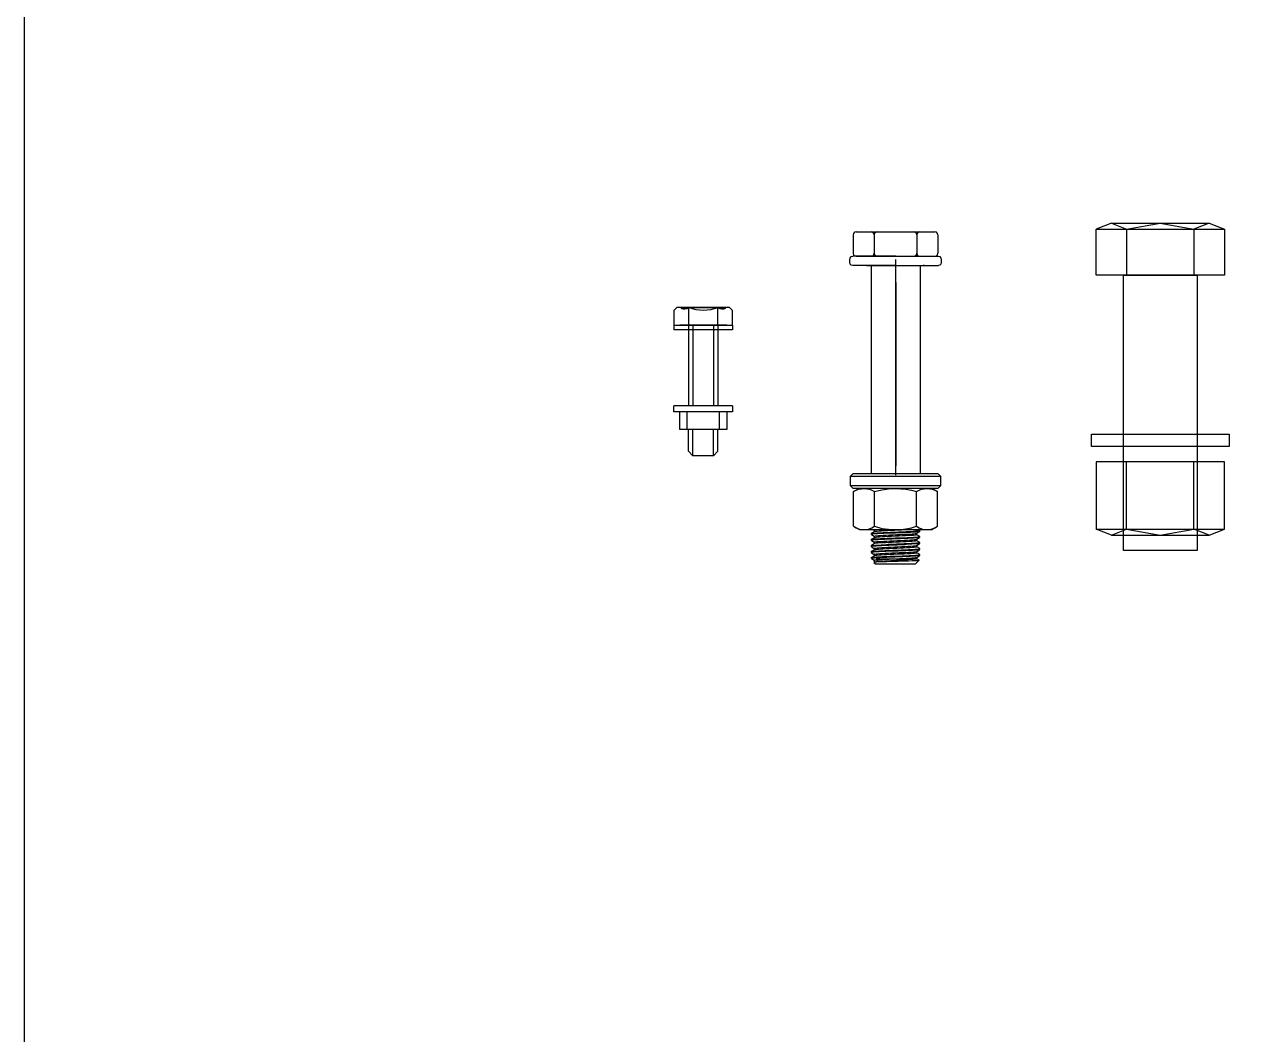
# Model space of a CAD drawing. Header units: millimetres. Extents: x -1461755 to -1310892, y 1449272 to 1531173.
# Drawn here: x -1317987.9 to -1317586.3, y 1510368.2 to 1510698.2 of the extents above; entities that cross this region are included whole.
import ezdxf

# ---------------------------------------------------------------- set-up
doc = ezdxf.new("R2010")
doc.units = ezdxf.units.MM
doc.header["$LTSCALE"] = 10
doc.layers.get('0').update_dxf_attribs({"linetype": 'CONTINUOUS'})
doc.layers.add('螺栓', color=146, linetype='CONTINUOUS')

msp = doc.modelspace()

# ---------------------------------------------------------------- linework, layer by layer
for p, q in [((-1317632.71, 1510633.32), (-1317637.71, 1510631.32)), ((-1317632.71, 1510633.32), (-1317600.71, 1510633.32)), ((-1317632.71, 1510633.32), (-1317627.71, 1510631.32)), ((-1317627.71, 1510631.32), (-1317616.71, 1510633.32)), ((-1317627.71, 1510631.32), (-1317627.71, 1510616.32)), ((-1317616.71, 1510633.32), (-1317605.71, 1510631.32)), ((-1317600.71, 1510633.32), (-1317605.71, 1510631.32)), ((-1317605.71, 1510631.32), (-1317605.71, 1510616.32)), ((-1317600.71, 1510633.32), (-1317595.71, 1510631.32)), ((-1317627.71, 1510533.32), (-1317627.71, 1510555.32)), ((-1317605.71, 1510533.32), (-1317605.71, 1510555.32)), ((-1317632.71, 1510531.32), (-1317637.71, 1510533.32)), ((-1317632.71, 1510531.32), (-1317627.71, 1510533.32)), ((-1317632.71, 1510531.32), (-1317600.71, 1510531.32)), ((-1317627.71, 1510533.32), (-1317616.71, 1510531.32)), ((-1317616.71, 1510531.32), (-1317605.71, 1510533.32)), ((-1317600.71, 1510531.32), (-1317605.71, 1510533.32)), ((-1317600.71, 1510531.32), (-1317595.71, 1510533.32))]:
    msp.add_line(p, q)
for points in [[(-1317987.92, 1511034.49), (-1316412.16, 1511034.49), (-1316412.16, 1507788.11), (-1317987.92, 1507788.11)], [(-1317637.71, 1510631.32), (-1317595.71, 1510631.32), (-1317595.71, 1510616.32), (-1317637.71, 1510616.32)], [(-1317628.71, 1510616.32), (-1317604.71, 1510616.32), (-1317604.71, 1510526.32), (-1317628.71, 1510526.32)], [(-1317639.21, 1510564.32), (-1317594.21, 1510564.32), (-1317594.21, 1510560.32), (-1317639.21, 1510560.32)], [(-1317637.71, 1510533.32), (-1317595.71, 1510533.32), (-1317595.71, 1510555.32), (-1317637.71, 1510555.32)]]:
    msp.add_lwpolyline(points, close=True)
at = {"layer": '螺栓'}
for p, q in [((-1317775.68, 1510604.77), (-1317774.68, 1510605.77)), ((-1317775.68, 1510604.77), (-1317775.68, 1510598.42)), ((-1317757.5, 1510605.77), (-1317774.68, 1510605.77)), ((-1317756.5, 1510604.77), (-1317757.5, 1510605.77)), ((-1317756.5, 1510600.01), (-1317756.5, 1510604.77)), ((-1317769.47, 1510557.33), (-1317770.91, 1510558.77))]:
    msp.add_line(p, q, dxfattribs=at)
for points in [[(-1317716.08, 1510630.47), (-1317716.63, 1510630.36), (-1317716.97, 1510629.91), (-1317717.08, 1510629.47)], [(-1317716.08, 1510630.47), (-1317690.41, 1510630.47)], [(-1317710.19, 1510629.47), (-1317710.3, 1510629.91), (-1317710.63, 1510630.36), (-1317711.19, 1510630.47)], [(-1317709.19, 1510630.47), (-1317709.63, 1510630.36), (-1317710.08, 1510629.91), (-1317710.19, 1510629.47)], [(-1317696.3, 1510629.47), (-1317696.41, 1510629.91), (-1317696.85, 1510630.36), (-1317697.3, 1510630.47)], [(-1317695.3, 1510630.47), (-1317695.85, 1510630.36), (-1317696.19, 1510629.91), (-1317696.3, 1510629.47)], [(-1317689.41, 1510629.47), (-1317689.52, 1510629.91), (-1317689.85, 1510630.36), (-1317690.41, 1510630.47)], [(-1317717.08, 1510629.47), (-1317717.08, 1510623.47)], [(-1317710.19, 1510629.47), (-1317710.19, 1510622.47)], [(-1317696.3, 1510629.47), (-1317696.3, 1510622.47)], [(-1317689.41, 1510629.47), (-1317689.41, 1510623.47)], [(-1317718.19, 1510620.47), (-1317718.19, 1510621.47), (-1317718.08, 1510621.91), (-1317717.74, 1510622.36), (-1317717.19, 1510622.47)], [(-1317703.19, 1510622.47), (-1317717.19, 1510622.47)], [(-1317717.08, 1510623.47), (-1317716.97, 1510622.91), (-1317716.63, 1510622.58), (-1317716.08, 1510622.47)], [(-1317716.08, 1510622.47), (-1317690.41, 1510622.47)], [(-1317711.19, 1510622.47), (-1317710.63, 1510622.58), (-1317710.3, 1510622.91), (-1317710.19, 1510623.47)], [(-1317710.19, 1510623.47), (-1317710.08, 1510622.91), (-1317709.63, 1510622.58), (-1317709.19, 1510622.47)], [(-1317703.19, 1510622.47), (-1317689.19, 1510622.47), (-1317688.74, 1510622.36), (-1317688.41, 1510621.91), (-1317688.3, 1510621.47), (-1317688.3, 1510620.47), (-1317688.41, 1510619.91), (-1317688.74, 1510619.58), (-1317689.19, 1510619.47)], [(-1317697.3, 1510622.47), (-1317696.85, 1510622.58), (-1317696.41, 1510622.91), (-1317696.3, 1510623.47)], [(-1317696.3, 1510623.47), (-1317696.19, 1510622.91), (-1317695.85, 1510622.58), (-1317695.3, 1510622.47)], [(-1317690.41, 1510622.47), (-1317689.85, 1510622.58), (-1317689.52, 1510622.91), (-1317689.41, 1510623.47)], [(-1317717.19, 1510619.47), (-1317717.74, 1510619.58), (-1317718.08, 1510619.91), (-1317718.19, 1510620.47)], [(-1317703.19, 1510619.47), (-1317717.19, 1510619.47)], [(-1317712.74, 1510619.47), (-1317694.19, 1510619.47)], [(-1317711.19, 1510619.47), (-1317711.19, 1510551.47)], [(-1317703.19, 1510550.91), (-1317703.19, 1510621.47)], [(-1317703.19, 1510619.47), (-1317689.19, 1510619.47)], [(-1317695.19, 1510619.47), (-1317695.19, 1510551.47)], [(-1317693.74, 1510619.47), (-1317694.19, 1510619.47)], [(-1317703.19, 1510613.91), (-1317703.19, 1510554.03)], [(-1317773.29, 1510605.77), (-1317758.88, 1510605.77)], [(-1317770.91, 1510605.77), (-1317770.91, 1510600.01)], [(-1317761.32, 1510600.01), (-1317761.32, 1510605.77)], [(-1317775.68, 1510600.01), (-1317756.5, 1510600.01), (-1317756.5, 1510598.42), (-1317775.68, 1510598.42)], [(-1317758.43, 1510600.01), (-1317773.79, 1510600.01)], [(-1317770.91, 1510600.01), (-1317770.91, 1510573.62)], [(-1317769.47, 1510600.01), (-1317769.47, 1510573.62)], [(-1317762.71, 1510600.01), (-1317762.71, 1510573.62)], [(-1317761.32, 1510600.01), (-1317761.32, 1510573.62)], [(-1317756.5, 1510573.62), (-1317775.68, 1510573.62)], [(-1317775.68, 1510571.69), (-1317775.68, 1510573.62)], [(-1317756.5, 1510571.69), (-1317775.68, 1510571.69)], [(-1317758.43, 1510571.69), (-1317758.43, 1510565.92), (-1317773.79, 1510565.92), (-1317773.79, 1510571.69)], [(-1317771.3, 1510565.92), (-1317771.3, 1510571.69)], [(-1317760.87, 1510571.69), (-1317760.87, 1510565.92)], [(-1317756.5, 1510573.62), (-1317756.5, 1510571.69)], [(-1317770.91, 1510558.77), (-1317770.91, 1510565.92)], [(-1317769.47, 1510557.33), (-1317769.47, 1510565.92)], [(-1317762.71, 1510557.33), (-1317762.71, 1510565.92)], [(-1317761.32, 1510558.77), (-1317761.32, 1510565.92)], [(-1317762.71, 1510557.33), (-1317761.32, 1510558.77)], [(-1317762.71, 1510557.33), (-1317769.47, 1510557.33)], [(-1317717.08, 1510551.47), (-1317718.08, 1510550.47)], [(-1317718.08, 1510550.47), (-1317718.08, 1510547.58)], [(-1317717.97, 1510550.47), (-1317718.08, 1510550.47)], [(-1317717.63, 1510550.47), (-1317717.97, 1510550.47)], [(-1317717.08, 1510550.47), (-1317717.63, 1510550.47)], [(-1317717.08, 1510551.47), (-1317689.41, 1510551.47)], [(-1317716.41, 1510550.47), (-1317717.08, 1510550.47)], [(-1317715.41, 1510550.47), (-1317716.41, 1510550.47)], [(-1317714.3, 1510550.47), (-1317715.41, 1510550.47)], [(-1317713.08, 1510550.47), (-1317714.3, 1510550.47)], [(-1317711.63, 1510550.47), (-1317713.08, 1510550.47)], [(-1317710.08, 1510550.47), (-1317711.63, 1510550.47)], [(-1317708.52, 1510550.47), (-1317710.08, 1510550.47)], [(-1317706.74, 1510550.47), (-1317708.52, 1510550.47)], [(-1317705.08, 1510550.47), (-1317706.74, 1510550.47)], [(-1317703.19, 1510550.47), (-1317705.08, 1510550.47)], [(-1317701.41, 1510550.47), (-1317703.19, 1510550.47)], [(-1317699.74, 1510550.47), (-1317701.41, 1510550.47)], [(-1317697.97, 1510550.47), (-1317699.74, 1510550.47)], [(-1317696.3, 1510550.47), (-1317697.97, 1510550.47)], [(-1317694.85, 1510550.47), (-1317696.3, 1510550.47)], [(-1317693.41, 1510550.47), (-1317694.85, 1510550.47)], [(-1317692.19, 1510550.47), (-1317693.41, 1510550.47)], [(-1317691.08, 1510550.47), (-1317692.19, 1510550.47)], [(-1317690.08, 1510550.47), (-1317691.08, 1510550.47)], [(-1317689.41, 1510550.47), (-1317690.08, 1510550.47)], [(-1317688.41, 1510550.47), (-1317689.41, 1510551.47)], [(-1317688.85, 1510550.47), (-1317689.41, 1510550.47)], [(-1317688.52, 1510550.47), (-1317688.85, 1510550.47)], [(-1317688.41, 1510550.47), (-1317688.52, 1510550.47)], [(-1317688.41, 1510547.58), (-1317688.41, 1510550.47)], [(-1317718.08, 1510547.58), (-1317717.97, 1510547.58)], [(-1317718.08, 1510547.58), (-1317717.08, 1510546.58)], [(-1317717.97, 1510547.58), (-1317717.63, 1510547.58)], [(-1317717.63, 1510547.58), (-1317717.08, 1510547.58)], [(-1317717.08, 1510547.58), (-1317716.41, 1510547.58)], [(-1317716.97, 1510546.58), (-1317717.08, 1510546.58)], [(-1317715.08, 1510546.58), (-1317716.97, 1510545.58)], [(-1317716.63, 1510546.58), (-1317716.97, 1510546.58)], [(-1317716.97, 1510545.58), (-1317716.08, 1510546.03)], [(-1317716.19, 1510546.58), (-1317716.63, 1510546.58)], [(-1317716.41, 1510547.58), (-1317715.41, 1510547.58)], [(-1317715.52, 1510546.58), (-1317716.19, 1510546.58)], [(-1317716.08, 1510546.03), (-1317715.3, 1510546.36)], [(-1317714.63, 1510546.58), (-1317715.52, 1510546.58)], [(-1317715.41, 1510547.58), (-1317714.3, 1510547.58)], [(-1317715.3, 1510546.36), (-1317714.41, 1510546.47)], [(-1317713.63, 1510546.58), (-1317714.63, 1510546.58)], [(-1317714.41, 1510546.47), (-1317713.52, 1510546.58)], [(-1317714.3, 1510547.58), (-1317713.08, 1510547.58)], [(-1317712.41, 1510546.58), (-1317713.63, 1510546.58)], [(-1317713.52, 1510546.58), (-1317713.52, 1510546.69)], [(-1317713.52, 1510546.58), (-1317712.63, 1510546.47)], [(-1317713.08, 1510547.58), (-1317711.63, 1510547.58)], [(-1317712.63, 1510546.47), (-1317711.74, 1510546.36)], [(-1317711.08, 1510546.58), (-1317712.41, 1510546.58)], [(-1317711.74, 1510546.36), (-1317710.97, 1510546.03)], [(-1317711.63, 1510547.58), (-1317710.08, 1510547.58)], [(-1317709.63, 1510546.58), (-1317711.08, 1510546.58)], [(-1317710.97, 1510546.03), (-1317710.08, 1510545.58)], [(-1317710.08, 1510547.58), (-1317708.52, 1510547.58)], [(-1317710.08, 1510545.58), (-1317707.74, 1510546.14)], [(-1317708.19, 1510546.58), (-1317709.63, 1510546.58)], [(-1317708.52, 1510547.58), (-1317706.74, 1510547.58)], [(-1317706.52, 1510546.58), (-1317708.19, 1510546.58)], [(-1317707.74, 1510546.14), (-1317705.52, 1510546.47)], [(-1317706.74, 1510547.58), (-1317705.08, 1510547.58)], [(-1317704.85, 1510546.58), (-1317706.52, 1510546.58)], [(-1317705.52, 1510546.47), (-1317703.19, 1510546.58)], [(-1317705.08, 1510547.58), (-1317703.19, 1510547.58)], [(-1317699.97, 1510546.58), (-1317704.85, 1510546.58)], [(-1317703.19, 1510547.58), (-1317701.41, 1510547.58)], [(-1317703.19, 1510546.58), (-1317701.52, 1510546.47)], [(-1317701.52, 1510546.47), (-1317699.85, 1510546.36)], [(-1317701.41, 1510547.58), (-1317699.74, 1510547.58)], [(-1317698.3, 1510546.58), (-1317699.97, 1510546.58)], [(-1317699.85, 1510546.36), (-1317698.08, 1510546.03)], [(-1317699.74, 1510547.58), (-1317697.97, 1510547.58)], [(-1317696.85, 1510546.58), (-1317698.3, 1510546.58)], [(-1317698.08, 1510546.03), (-1317696.41, 1510545.58)], [(-1317697.97, 1510547.58), (-1317696.3, 1510547.58)], [(-1317695.41, 1510546.58), (-1317696.85, 1510546.58)], [(-1317696.41, 1510545.58), (-1317695.52, 1510546.03)], [(-1317696.3, 1510547.58), (-1317694.85, 1510547.58)], [(-1317695.52, 1510546.03), (-1317694.74, 1510546.36)], [(-1317694.08, 1510546.58), (-1317695.41, 1510546.58)], [(-1317694.85, 1510547.58), (-1317693.41, 1510547.58)], [(-1317694.74, 1510546.36), (-1317693.85, 1510546.47)], [(-1317692.85, 1510546.58), (-1317694.08, 1510546.58)], [(-1317693.85, 1510546.47), (-1317692.97, 1510546.58)], [(-1317693.41, 1510547.58), (-1317692.19, 1510547.58)], [(-1317692.97, 1510546.58), (-1317692.97, 1510546.69)], [(-1317692.97, 1510546.58), (-1317692.08, 1510546.47)], [(-1317691.85, 1510546.58), (-1317692.85, 1510546.58)], [(-1317692.19, 1510547.58), (-1317691.08, 1510547.58)], [(-1317692.08, 1510546.47), (-1317691.3, 1510546.36)], [(-1317690.97, 1510546.58), (-1317691.85, 1510546.58)], [(-1317689.52, 1510545.58), (-1317691.41, 1510546.58)], [(-1317691.3, 1510546.36), (-1317690.41, 1510546.03)], [(-1317691.08, 1510547.58), (-1317690.08, 1510547.58)], [(-1317690.3, 1510546.58), (-1317690.97, 1510546.58)], [(-1317690.41, 1510546.03), (-1317689.52, 1510545.58)], [(-1317689.85, 1510546.58), (-1317690.3, 1510546.58)], [(-1317690.08, 1510547.58), (-1317689.41, 1510547.58)], [(-1317689.52, 1510546.58), (-1317689.85, 1510546.58)], [(-1317689.41, 1510546.58), (-1317689.52, 1510546.58)], [(-1317689.41, 1510547.58), (-1317688.85, 1510547.58)], [(-1317689.41, 1510546.58), (-1317688.41, 1510547.58)], [(-1317688.85, 1510547.58), (-1317688.52, 1510547.58)], [(-1317688.52, 1510547.58), (-1317688.41, 1510547.58)], [(-1317716.97, 1510534.25), (-1317716.97, 1510545.58)], [(-1317710.08, 1510534.25), (-1317710.08, 1510545.58)], [(-1317696.41, 1510534.25), (-1317696.41, 1510545.58)], [(-1317689.52, 1510534.25), (-1317689.52, 1510545.58)], [(-1317716.97, 1510534.25), (-1317715.08, 1510533.25)], [(-1317716.97, 1510534.25), (-1317716.08, 1510533.8)], [(-1317710.97, 1510533.8), (-1317710.08, 1510534.25)], [(-1317710.08, 1510534.25), (-1317707.74, 1510533.58)], [(-1317698.08, 1510533.8), (-1317696.41, 1510534.25)], [(-1317696.41, 1510534.25), (-1317695.52, 1510533.8)], [(-1317691.41, 1510533.25), (-1317689.52, 1510534.25)], [(-1317690.41, 1510533.8), (-1317689.52, 1510534.25)], [(-1317716.08, 1510533.8), (-1317715.3, 1510533.47)], [(-1317715.3, 1510533.47), (-1317714.41, 1510533.25)], [(-1317715.08, 1510533.25), (-1317714.97, 1510533.25)], [(-1317714.97, 1510533.25), (-1317714.63, 1510533.25)], [(-1317714.63, 1510533.25), (-1317714.19, 1510533.25)], [(-1317714.41, 1510533.25), (-1317713.52, 1510533.25)], [(-1317714.19, 1510533.25), (-1317713.52, 1510533.25)], [(-1317713.52, 1510533.25), (-1317713.52, 1510533.36)], [(-1317713.52, 1510533.25), (-1317712.63, 1510533.25)], [(-1317713.52, 1510533.25), (-1317712.63, 1510533.25)], [(-1317712.63, 1510533.25), (-1317711.74, 1510533.47)], [(-1317712.63, 1510533.25), (-1317711.63, 1510533.25)], [(-1317711.74, 1510533.47), (-1317710.97, 1510533.8)], [(-1317711.63, 1510533.25), (-1317710.41, 1510533.25)], [(-1317710.19, 1510532.47), (-1317711.19, 1510531.91)], [(-1317711.19, 1510531.91), (-1317711.19, 1510531.58)], [(-1317710.08, 1510530.47), (-1317711.19, 1510529.91)], [(-1317711.19, 1510529.91), (-1317711.19, 1510529.58)], [(-1317711.08, 1510531.91), (-1317710.97, 1510531.91)], [(-1317710.97, 1510531.69), (-1317711.08, 1510531.58)], [(-1317711.08, 1510531.58), (-1317710.19, 1510531.03)], [(-1317711.08, 1510529.91), (-1317711.08, 1510530.02)], [(-1317711.08, 1510529.91), (-1317710.97, 1510530.02)], [(-1317710.97, 1510531.91), (-1317710.63, 1510532.02)], [(-1317710.63, 1510531.69), (-1317710.97, 1510531.69)], [(-1317710.97, 1510530.02), (-1317710.52, 1510530.02)], [(-1317710.63, 1510532.02), (-1317710.08, 1510532.02)], [(-1317709.97, 1510531.8), (-1317710.63, 1510531.69)], [(-1317710.52, 1510533.25), (-1317710.19, 1510533.02)], [(-1317710.52, 1510530.02), (-1317709.97, 1510530.14)], [(-1317710.41, 1510533.25), (-1317709.19, 1510533.25)], [(-1317710.19, 1510533.02), (-1317710.19, 1510532.47)], [(-1317710.19, 1510531.03), (-1317710.19, 1510530.47)], [(-1317710.08, 1510533.02), (-1317710.08, 1510533.14)], [(-1317710.08, 1510533.02), (-1317709.97, 1510533.02)], [(-1317709.74, 1510532.58), (-1317710.08, 1510532.47)], [(-1317710.08, 1510532.02), (-1317709.41, 1510532.14)], [(-1317710.08, 1510531.03), (-1317710.08, 1510531.14)], [(-1317710.08, 1510531.03), (-1317709.85, 1510531.14)], [(-1317709.63, 1510530.58), (-1317710.08, 1510530.47)], [(-1317709.97, 1510533.02), (-1317709.63, 1510533.14)], [(-1317709.19, 1510531.8), (-1317709.97, 1510531.8)], [(-1317709.97, 1510530.14), (-1317709.19, 1510530.14)], [(-1317709.85, 1510531.14), (-1317709.52, 1510531.14)], [(-1317709.3, 1510532.58), (-1317709.74, 1510532.58)], [(-1317709.63, 1510533.14), (-1317708.3, 1510533.25)], [(-1317709.19, 1510530.69), (-1317709.63, 1510530.58)], [(-1317709.52, 1510531.14), (-1317708.85, 1510531.25)], [(-1317709.41, 1510532.14), (-1317708.41, 1510532.14)], [(-1317708.63, 1510532.69), (-1317709.3, 1510532.58)], [(-1317709.19, 1510533.25), (-1317707.74, 1510533.25)], [(-1317708.3, 1510531.91), (-1317709.19, 1510531.8)], [(-1317708.52, 1510530.69), (-1317709.19, 1510530.69)], [(-1317709.19, 1510530.14), (-1317708.19, 1510530.25)], [(-1317708.08, 1510529.91), (-1317708.97, 1510529.8)], [(-1317708.85, 1510531.25), (-1317708.19, 1510531.25)], [(-1317707.85, 1510532.69), (-1317708.63, 1510532.69)], [(-1317707.63, 1510530.8), (-1317708.52, 1510530.69)], [(-1317708.41, 1510532.14), (-1317707.41, 1510532.25)], [(-1317707.19, 1510531.91), (-1317708.3, 1510531.91)], [(-1317708.19, 1510531.25), (-1317707.3, 1510531.36)], [(-1317708.19, 1510530.25), (-1317707.08, 1510530.25)], [(-1317706.85, 1510529.91), (-1317708.08, 1510529.91)], [(-1317706.97, 1510532.8), (-1317707.85, 1510532.69)], [(-1317707.74, 1510533.58), (-1317705.52, 1510533.36)], [(-1317707.74, 1510533.25), (-1317706.3, 1510533.25)], [(-1317706.74, 1510530.8), (-1317707.63, 1510530.8)], [(-1317707.41, 1510532.25), (-1317706.19, 1510532.25)], [(-1317707.3, 1510531.36), (-1317706.3, 1510531.36)], [(-1317705.97, 1510532.02), (-1317707.19, 1510531.91)], [(-1317707.08, 1510530.25), (-1317705.97, 1510530.36)], [(-1317705.85, 1510532.8), (-1317706.97, 1510532.8)], [(-1317705.63, 1510530.02), (-1317706.85, 1510529.91)], [(-1317705.63, 1510530.91), (-1317706.74, 1510530.8)], [(-1317706.3, 1510533.25), (-1317704.74, 1510533.25)], [(-1317706.3, 1510531.36), (-1317705.19, 1510531.47)], [(-1317706.19, 1510532.25), (-1317704.97, 1510532.36)], [(-1317704.63, 1510532.02), (-1317705.97, 1510532.02)], [(-1317705.97, 1510530.36), (-1317704.63, 1510530.36)], [(-1317704.74, 1510532.91), (-1317705.85, 1510532.8)], [(-1317704.52, 1510530.91), (-1317705.63, 1510530.91)], [(-1317704.41, 1510530.02), (-1317705.63, 1510530.02)], [(-1317705.52, 1510533.36), (-1317703.19, 1510533.25)], [(-1317705.19, 1510531.47), (-1317703.97, 1510531.47)], [(-1317704.97, 1510532.36), (-1317703.63, 1510532.36)], [(-1317704.74, 1510533.25), (-1317703.19, 1510533.25)], [(-1317703.63, 1510532.91), (-1317704.74, 1510532.91)], [(-1317703.3, 1510532.02), (-1317704.63, 1510532.02)], [(-1317704.63, 1510530.36), (-1317703.3, 1510530.47)], [(-1317703.41, 1510531.03), (-1317704.52, 1510530.91)], [(-1317703.08, 1510530.14), (-1317704.41, 1510530.02)], [(-1317703.97, 1510531.47), (-1317702.85, 1510531.58)], [(-1317702.41, 1510533.02), (-1317703.63, 1510532.91)], [(-1317703.63, 1510532.36), (-1317702.3, 1510532.47)], [(-1317702.19, 1510531.03), (-1317703.41, 1510531.03)], [(-1317701.97, 1510532.14), (-1317703.3, 1510532.02)], [(-1317703.3, 1510530.47), (-1317701.97, 1510530.47)], [(-1317703.19, 1510533.25), (-1317701.74, 1510533.25)], [(-1317703.19, 1510533.25), (-1317701.52, 1510533.25)], [(-1317701.74, 1510530.14), (-1317703.08, 1510530.14)], [(-1317702.85, 1510531.58), (-1317701.74, 1510531.58)], [(-1317701.3, 1510533.02), (-1317702.41, 1510533.02)], [(-1317702.3, 1510532.47), (-1317700.97, 1510532.47)], [(-1317701.08, 1510531.14), (-1317702.19, 1510531.03)], [(-1317700.74, 1510532.14), (-1317701.97, 1510532.14)], [(-1317701.97, 1510530.47), (-1317700.63, 1510530.47)], [(-1317701.74, 1510533.25), (-1317700.19, 1510533.25)], [(-1317701.74, 1510531.58), (-1317700.63, 1510531.69)], [(-1317700.41, 1510530.25), (-1317701.74, 1510530.14)], [(-1317701.52, 1510533.25), (-1317699.85, 1510533.47)], [(-1317700.19, 1510533.14), (-1317701.3, 1510533.02)], [(-1317699.97, 1510531.14), (-1317701.08, 1510531.14)], [(-1317700.97, 1510532.47), (-1317699.74, 1510532.58)], [(-1317699.52, 1510532.25), (-1317700.74, 1510532.14)], [(-1317700.63, 1510531.69), (-1317699.52, 1510531.69)], [(-1317700.63, 1510530.47), (-1317699.41, 1510530.58)], [(-1317699.19, 1510530.25), (-1317700.41, 1510530.25)], [(-1317700.19, 1510533.25), (-1317698.74, 1510533.25)], [(-1317699.19, 1510533.14), (-1317700.19, 1510533.14)], [(-1317699.08, 1510531.25), (-1317699.97, 1510531.14)], [(-1317699.85, 1510533.47), (-1317698.08, 1510533.8)], [(-1317699.74, 1510532.58), (-1317698.63, 1510532.58)], [(-1317698.41, 1510532.25), (-1317699.52, 1510532.25)], [(-1317699.52, 1510531.69), (-1317698.63, 1510531.69)], [(-1317699.41, 1510530.58), (-1317698.3, 1510530.58)], [(-1317698.3, 1510533.25), (-1317699.19, 1510533.14)], [(-1317698.19, 1510530.36), (-1317699.19, 1510530.25)], [(-1317698.19, 1510531.25), (-1317699.08, 1510531.25)], [(-1317698.74, 1510533.25), (-1317697.3, 1510533.25)], [(-1317698.63, 1510532.58), (-1317697.52, 1510532.69)], [(-1317698.63, 1510531.69), (-1317697.85, 1510531.8)], [(-1317697.41, 1510532.36), (-1317698.41, 1510532.25)], [(-1317698.19, 1510533.25), (-1317698.3, 1510533.25)], [(-1317698.3, 1510530.58), (-1317697.41, 1510530.69)], [(-1317697.41, 1510531.25), (-1317698.19, 1510531.25)], [(-1317697.19, 1510530.36), (-1317698.19, 1510530.36)], [(-1317697.85, 1510531.8), (-1317697.19, 1510531.8)], [(-1317697.63, 1510529.8), (-1317697.08, 1510529.91)], [(-1317697.52, 1510532.69), (-1317696.74, 1510532.69)], [(-1317696.63, 1510532.36), (-1317697.41, 1510532.36)], [(-1317696.85, 1510531.36), (-1317697.41, 1510531.25)], [(-1317697.41, 1510530.69), (-1317696.52, 1510530.69)], [(-1317697.3, 1510533.25), (-1317695.97, 1510533.25)], [(-1317697.19, 1510531.8), (-1317696.74, 1510531.91)], [(-1317696.41, 1510530.47), (-1317697.19, 1510530.36)], [(-1317697.08, 1510529.91), (-1317696.63, 1510529.91)], [(-1317696.52, 1510531.36), (-1317696.85, 1510531.36)], [(-1317695.63, 1510532.8), (-1317696.08, 1510532.69), (-1317696.74, 1510532.69)], [(-1317696.74, 1510531.91), (-1317696.41, 1510532.02)], [(-1317695.97, 1510532.47), (-1317696.63, 1510532.36)], [(-1317696.63, 1510529.91), (-1317696.41, 1510530.02)], [(-1317696.3, 1510531.47), (-1317696.52, 1510531.36)], [(-1317696.52, 1510530.69), (-1317695.97, 1510530.8)], [(-1317695.85, 1510530.47), (-1317696.41, 1510530.47)], [(-1317696.3, 1510532.02), (-1317695.3, 1510532.58)], [(-1317696.3, 1510531.47), (-1317696.3, 1510532.02)], [(-1317696.3, 1510531.47), (-1317696.3, 1510531.58)], [(-1317695.3, 1510530.91), (-1317696.3, 1510531.47)], [(-1317696.3, 1510530.02), (-1317695.41, 1510530.58)], [(-1317696.3, 1510529.47), (-1317696.3, 1510530.02)], [(-1317695.97, 1510533.25), (-1317694.85, 1510533.25)], [(-1317695.52, 1510532.47), (-1317695.97, 1510532.47)], [(-1317695.97, 1510530.8), (-1317695.52, 1510530.8)], [(-1317695.3, 1510532.91), (-1317695.85, 1510533.25)], [(-1317695.52, 1510530.58), (-1317695.85, 1510530.47)], [(-1317695.63, 1510532.8), (-1317695.41, 1510532.91)], [(-1317695.52, 1510533.8), (-1317694.74, 1510533.47)], [(-1317695.3, 1510532.58), (-1317695.52, 1510532.47)], [(-1317695.52, 1510530.8), (-1317695.41, 1510530.91)], [(-1317695.41, 1510530.58), (-1317695.52, 1510530.58)], [(-1317695.41, 1510532.58), (-1317695.3, 1510532.58)], [(-1317695.3, 1510532.58), (-1317695.3, 1510532.91)], [(-1317695.3, 1510530.58), (-1317695.3, 1510530.91)], [(-1317695.3, 1510530.58), (-1317695.3, 1510530.69)], [(-1317694.85, 1510533.25), (-1317693.85, 1510533.25)], [(-1317694.74, 1510533.47), (-1317693.85, 1510533.25)], [(-1317693.85, 1510533.25), (-1317692.97, 1510533.25)], [(-1317693.85, 1510533.25), (-1317692.97, 1510533.25)], [(-1317692.97, 1510533.25), (-1317692.97, 1510533.36)], [(-1317692.97, 1510533.25), (-1317692.3, 1510533.25)], [(-1317692.97, 1510533.25), (-1317692.08, 1510533.25)], [(-1317692.3, 1510533.25), (-1317691.74, 1510533.25)], [(-1317692.08, 1510533.25), (-1317691.3, 1510533.47)], [(-1317691.74, 1510533.25), (-1317691.52, 1510533.25)], [(-1317691.52, 1510533.25), (-1317691.41, 1510533.25)], [(-1317691.3, 1510533.47), (-1317690.41, 1510533.8)], [(-1317710.08, 1510528.58), (-1317711.19, 1510527.91)], [(-1317711.19, 1510527.91), (-1317711.19, 1510527.58)], [(-1317710.08, 1510526.58), (-1317711.19, 1510526.03)], [(-1317711.19, 1510526.03), (-1317711.19, 1510525.69)], [(-1317710.85, 1510529.69), (-1317711.08, 1510529.58)], [(-1317711.08, 1510529.58), (-1317710.19, 1510529.03)], [(-1317711.08, 1510528.02), (-1317710.85, 1510528.02)], [(-1317710.85, 1510527.69), (-1317711.08, 1510527.58)], [(-1317711.08, 1510527.58), (-1317711.08, 1510527.69)], [(-1317711.08, 1510527.58), (-1317710.19, 1510527.02)], [(-1317711.08, 1510526.03), (-1317711.08, 1510526.14)], [(-1317711.08, 1510526.03), (-1317710.85, 1510526.03)], [(-1317710.52, 1510529.69), (-1317710.85, 1510529.69)], [(-1317710.85, 1510528.02), (-1317710.41, 1510528.02)], [(-1317710.3, 1510527.8), (-1317710.85, 1510527.69)], [(-1317710.85, 1510526.03), (-1317710.3, 1510526.14)], [(-1317709.85, 1510529.8), (-1317710.52, 1510529.69)], [(-1317710.41, 1510528.02), (-1317709.85, 1510528.14)], [(-1317709.63, 1510527.8), (-1317710.3, 1510527.8)], [(-1317710.3, 1510526.14), (-1317709.63, 1510526.14)], [(-1317710.19, 1510529.03), (-1317710.08, 1510529.14)], [(-1317710.19, 1510529.03), (-1317710.19, 1510528.58)], [(-1317710.19, 1510527.02), (-1317710.08, 1510527.14)], [(-1317710.19, 1510527.02), (-1317710.19, 1510527.14)], [(-1317710.19, 1510527.02), (-1317710.19, 1510526.58)], [(-1317709.52, 1510525.91), (-1317710.19, 1510525.8)], [(-1317710.08, 1510529.14), (-1317709.85, 1510529.14)], [(-1317709.63, 1510528.69), (-1317710.08, 1510528.58)], [(-1317710.08, 1510527.14), (-1317709.74, 1510527.14)], [(-1317709.85, 1510526.58), (-1317710.08, 1510526.58)], [(-1317708.97, 1510529.8), (-1317709.85, 1510529.8)], [(-1317709.85, 1510529.14), (-1317709.41, 1510529.25)], [(-1317709.85, 1510528.14), (-1317708.97, 1510528.14)], [(-1317709.52, 1510526.69), (-1317709.85, 1510526.58)], [(-1317709.74, 1510527.14), (-1317709.3, 1510527.25)], [(-1317709.08, 1510528.69), (-1317709.63, 1510528.69)], [(-1317708.85, 1510527.91), (-1317709.63, 1510527.8)], [(-1317709.63, 1510526.14), (-1317708.74, 1510526.25)], [(-1317708.85, 1510526.69), (-1317709.52, 1510526.69)], [(-1317708.63, 1510525.91), (-1317709.52, 1510525.91)], [(-1317709.41, 1510529.25), (-1317708.74, 1510529.25)], [(-1317709.3, 1510527.25), (-1317708.63, 1510527.25)], [(-1317708.3, 1510528.8), (-1317709.08, 1510528.69)], [(-1317708.97, 1510528.14), (-1317707.97, 1510528.25)], [(-1317707.74, 1510527.91), (-1317708.85, 1510527.91)], [(-1317708.19, 1510526.8), (-1317708.85, 1510526.69)], [(-1317708.74, 1510529.25), (-1317707.97, 1510529.25)], [(-1317708.74, 1510526.25), (-1317707.74, 1510526.25)], [(-1317708.63, 1510527.25), (-1317707.74, 1510527.36)], [(-1317707.52, 1510526.03), (-1317708.63, 1510525.91)], [(-1317707.52, 1510528.8), (-1317708.3, 1510528.8)], [(-1317707.3, 1510526.8), (-1317708.19, 1510526.8)], [(-1317707.97, 1510529.25), (-1317707.08, 1510529.36)], [(-1317707.97, 1510528.25), (-1317706.85, 1510528.25)], [(-1317706.63, 1510528.02), (-1317707.74, 1510527.91)], [(-1317707.74, 1510527.36), (-1317706.85, 1510527.36)], [(-1317707.74, 1510526.25), (-1317706.63, 1510526.36)], [(-1317706.52, 1510528.8), (-1317707.52, 1510528.8)], [(-1317706.41, 1510526.03), (-1317707.52, 1510526.03)], [(-1317706.3, 1510526.91), (-1317707.3, 1510526.8)], [(-1317707.08, 1510529.36), (-1317706.08, 1510529.36)], [(-1317706.85, 1510528.25), (-1317705.63, 1510528.36)], [(-1317706.85, 1510527.36), (-1317705.74, 1510527.47)], [(-1317705.41, 1510528.02), (-1317706.63, 1510528.02)], [(-1317706.63, 1510526.36), (-1317705.3, 1510526.36)], [(-1317705.41, 1510528.91), (-1317706.52, 1510528.8)], [(-1317705.08, 1510526.14), (-1317706.41, 1510526.03)], [(-1317705.19, 1510526.91), (-1317706.3, 1510526.91)], [(-1317706.08, 1510529.36), (-1317704.97, 1510529.47)], [(-1317705.74, 1510527.47), (-1317704.63, 1510527.47)], [(-1317705.63, 1510528.36), (-1317704.3, 1510528.36)], [(-1317704.3, 1510528.91), (-1317705.41, 1510528.91)], [(-1317704.08, 1510528.14), (-1317705.41, 1510528.02)], [(-1317705.3, 1510526.36), (-1317704.08, 1510526.47)], [(-1317704.08, 1510527.02), (-1317705.19, 1510526.91)], [(-1317703.74, 1510526.14), (-1317705.08, 1510526.14)], [(-1317704.97, 1510529.47), (-1317703.74, 1510529.47)], [(-1317704.63, 1510527.47), (-1317703.52, 1510527.58)], [(-1317703.19, 1510529.03), (-1317704.3, 1510528.91)], [(-1317704.3, 1510528.36), (-1317702.97, 1510528.47)], [(-1317702.74, 1510528.14), (-1317704.08, 1510528.14)], [(-1317702.85, 1510527.02), (-1317704.08, 1510527.02)], [(-1317704.08, 1510526.47), (-1317702.74, 1510526.47)], [(-1317703.74, 1510529.47), (-1317702.63, 1510529.58)], [(-1317702.41, 1510526.14), (-1317703.74, 1510526.14)], [(-1317703.52, 1510527.58), (-1317702.41, 1510527.58)], [(-1317701.97, 1510529.03), (-1317703.19, 1510529.03)], [(-1317702.97, 1510528.47), (-1317701.63, 1510528.47)], [(-1317701.74, 1510527.14), (-1317702.85, 1510527.02)], [(-1317701.41, 1510528.25), (-1317702.74, 1510528.14)], [(-1317702.74, 1510526.47), (-1317701.41, 1510526.58)], [(-1317702.63, 1510529.58), (-1317701.41, 1510529.58)], [(-1317702.41, 1510527.58), (-1317701.19, 1510527.69)], [(-1317701.19, 1510526.25), (-1317702.41, 1510526.14)], [(-1317700.85, 1510529.14), (-1317701.97, 1510529.03)], [(-1317700.63, 1510527.14), (-1317701.74, 1510527.14)], [(-1317701.63, 1510528.47), (-1317700.41, 1510528.58)], [(-1317701.41, 1510529.58), (-1317700.41, 1510529.69)], [(-1317700.19, 1510528.25), (-1317701.41, 1510528.25)], [(-1317701.41, 1510526.58), (-1317700.08, 1510526.58)], [(-1317701.19, 1510527.69), (-1317700.19, 1510527.69)], [(-1317699.85, 1510526.25), (-1317701.19, 1510526.25)], [(-1317699.74, 1510529.14), (-1317700.85, 1510529.14)], [(-1317699.63, 1510527.25), (-1317700.63, 1510527.14)], [(-1317700.41, 1510529.69), (-1317699.3, 1510529.69)], [(-1317700.41, 1510528.58), (-1317699.19, 1510528.58)], [(-1317698.97, 1510528.36), (-1317700.19, 1510528.25)], [(-1317700.19, 1510527.69), (-1317699.19, 1510527.8)], [(-1317700.08, 1510526.58), (-1317698.97, 1510526.69)], [(-1317698.74, 1510526.36), (-1317699.85, 1510526.25)], [(-1317698.85, 1510529.25), (-1317699.74, 1510529.14)], [(-1317698.63, 1510527.25), (-1317699.63, 1510527.25)], [(-1317699.3, 1510529.69), (-1317698.41, 1510529.8)], [(-1317699.19, 1510528.58), (-1317698.08, 1510528.69)], [(-1317699.19, 1510527.8), (-1317698.3, 1510527.8)], [(-1317697.97, 1510528.36), (-1317698.97, 1510528.36)], [(-1317698.97, 1510526.69), (-1317697.85, 1510526.69)], [(-1317697.97, 1510529.25), (-1317698.85, 1510529.25)], [(-1317697.74, 1510526.36), (-1317698.74, 1510526.36)], [(-1317697.85, 1510527.36), (-1317698.63, 1510527.25)], [(-1317698.41, 1510529.8), (-1317697.63, 1510529.8)], [(-1317698.3, 1510527.8), (-1317697.52, 1510527.91)], [(-1317698.08, 1510528.69), (-1317697.19, 1510528.69)], [(-1317698.08, 1510525.8), (-1317697.41, 1510525.91)], [(-1317697.3, 1510529.36), (-1317697.97, 1510529.25)], [(-1317696.97, 1510528.47), (-1317697.97, 1510528.36)], [(-1317697.19, 1510527.36), (-1317697.85, 1510527.36)], [(-1317697.85, 1510526.69), (-1317696.97, 1510526.8)], [(-1317696.85, 1510526.47), (-1317697.74, 1510526.36)], [(-1317697.52, 1510527.91), (-1317696.97, 1510527.91)], [(-1317697.41, 1510525.91), (-1317696.85, 1510525.91)], [(-1317696.85, 1510529.36), (-1317697.3, 1510529.36)], [(-1317697.19, 1510528.69), (-1317696.41, 1510528.8)], [(-1317696.74, 1510527.47), (-1317697.19, 1510527.36)], [(-1317696.3, 1510528.47), (-1317696.97, 1510528.47)], [(-1317696.97, 1510527.91), (-1317696.52, 1510528.02)], [(-1317696.97, 1510526.8), (-1317696.3, 1510526.8)], [(-1317696.52, 1510529.47), (-1317696.85, 1510529.36)], [(-1317696.19, 1510526.47), (-1317696.85, 1510526.47)], [(-1317696.85, 1510525.91), (-1317696.3, 1510526.03)], [(-1317696.41, 1510527.47), (-1317696.74, 1510527.47)], [(-1317696.3, 1510529.47), (-1317696.52, 1510529.47)], [(-1317696.52, 1510528.02), (-1317696.3, 1510528.02)], [(-1317696.41, 1510528.8), (-1317695.85, 1510528.8)], [(-1317696.3, 1510527.58), (-1317696.41, 1510527.47)], [(-1317696.3, 1510529.47), (-1317696.3, 1510529.58)], [(-1317695.3, 1510528.91), (-1317696.3, 1510529.47)], [(-1317696.3, 1510528.02), (-1317695.41, 1510528.58)], [(-1317695.74, 1510528.47), (-1317696.3, 1510528.47)], [(-1317696.3, 1510527.58), (-1317696.3, 1510528.02)], [(-1317695.3, 1510527.02), (-1317696.3, 1510527.58)], [(-1317696.3, 1510526.8), (-1317695.74, 1510526.8)], [(-1317696.3, 1510526.03), (-1317695.41, 1510526.58)], [(-1317696.3, 1510525.58), (-1317696.3, 1510526.03)], [(-1317695.63, 1510526.58), (-1317696.19, 1510526.47)], [(-1317695.85, 1510528.8), (-1317695.52, 1510528.91)], [(-1317695.41, 1510528.58), (-1317695.74, 1510528.47)], [(-1317695.74, 1510526.8), (-1317695.3, 1510526.91)], [(-1317695.41, 1510526.58), (-1317695.63, 1510526.58)], [(-1317695.52, 1510528.91), (-1317695.3, 1510528.91)], [(-1317695.41, 1510528.58), (-1317695.41, 1510528.69)], [(-1317695.3, 1510526.91), (-1317695.41, 1510527.02)], [(-1317695.41, 1510526.58), (-1317695.41, 1510526.69)], [(-1317695.3, 1510528.58), (-1317695.3, 1510528.91)], [(-1317695.3, 1510526.69), (-1317695.3, 1510526.91)], [(-1317711.19, 1510525.69), (-1317711.08, 1510525.69)], [(-1317711.19, 1510524.03), (-1317711.19, 1510523.69)], [(-1317710.74, 1510525.8), (-1317711.08, 1510525.69)], [(-1317711.08, 1510525.58), (-1317710.19, 1510525.02)], [(-1317710.08, 1510524.58), (-1317711.08, 1510524.03)], [(-1317711.08, 1510524.03), (-1317711.08, 1510524.14)], [(-1317711.08, 1510524.03), (-1317710.74, 1510524.14)], [(-1317711.08, 1510523.69), (-1317710.19, 1510523.14)], [(-1317710.97, 1510523.69), (-1317711.08, 1510523.69)], [(-1317710.63, 1510523.8), (-1317710.97, 1510523.69)], [(-1317710.19, 1510525.8), (-1317710.74, 1510525.8)], [(-1317710.74, 1510524.14), (-1317710.19, 1510524.14)], [(-1317710.08, 1510523.8), (-1317710.63, 1510523.8)], [(-1317710.08, 1510522.58), (-1317710.3, 1510522.58)], [(-1317709.97, 1510522.58), (-1317710.3, 1510522.47)], [(-1317710.3, 1510522.47), (-1317709.63, 1510521.91)], [(-1317710.19, 1510525.14), (-1317709.97, 1510525.14)], [(-1317710.08, 1510525.14), (-1317710.19, 1510525.14)], [(-1317710.19, 1510525.14), (-1317710.19, 1510524.58)], [(-1317710.19, 1510524.14), (-1317709.52, 1510524.25)], [(-1317710.19, 1510523.14), (-1317710.19, 1510522.58)], [(-1317709.85, 1510524.69), (-1317710.08, 1510524.58)], [(-1317709.3, 1510523.91), (-1317710.08, 1510523.8)], [(-1317710.08, 1510523.14), (-1317709.97, 1510523.25)], [(-1317710.08, 1510523.14), (-1317710.08, 1510523.25)], [(-1317709.74, 1510522.69), (-1317710.08, 1510522.58)], [(-1317709.97, 1510525.14), (-1317709.63, 1510525.25)], [(-1317709.97, 1510523.25), (-1317709.52, 1510523.25)], [(-1317709.52, 1510522.58), (-1317709.97, 1510522.58)], [(-1317709.41, 1510524.69), (-1317709.85, 1510524.69)], [(-1317709.3, 1510522.8), (-1317709.74, 1510522.69)], [(-1317709.63, 1510525.25), (-1317709.08, 1510525.25)], [(-1317696.85, 1510523.47), (-1317709.63, 1510523.47)], [(-1317709.52, 1510521.91), (-1317709.63, 1510521.91)], [(-1317709.52, 1510524.25), (-1317708.52, 1510524.25)], [(-1317709.52, 1510523.25), (-1317708.97, 1510523.25)], [(-1317708.97, 1510522.69), (-1317709.52, 1510522.58)], [(-1317709.19, 1510521.91), (-1317709.52, 1510521.91)], [(-1317708.74, 1510524.8), (-1317709.41, 1510524.69)], [(-1317708.41, 1510523.91), (-1317709.3, 1510523.91)], [(-1317708.63, 1510522.8), (-1317709.3, 1510522.8)], [(-1317708.74, 1510521.91), (-1317709.19, 1510521.91)], [(-1317709.08, 1510525.25), (-1317708.41, 1510525.36)], [(-1317708.97, 1510523.25), (-1317708.3, 1510523.36)], [(-1317708.08, 1510522.69), (-1317708.97, 1510522.69)], [(-1317707.97, 1510524.8), (-1317708.74, 1510524.8)], [(-1317707.97, 1510521.91), (-1317708.74, 1510521.91)], [(-1317707.85, 1510522.8), (-1317708.63, 1510522.8)], [(-1317708.52, 1510524.25), (-1317707.52, 1510524.36)], [(-1317708.41, 1510525.36), (-1317707.63, 1510525.36)], [(-1317707.3, 1510524.03), (-1317708.41, 1510523.91)], [(-1317708.3, 1510523.36), (-1317707.41, 1510523.36)], [(-1317707.19, 1510522.69), (-1317708.08, 1510522.69)], [(-1317707.08, 1510524.91), (-1317707.97, 1510524.8)], [(-1317707.08, 1510521.91), (-1317707.97, 1510521.91)], [(-1317706.85, 1510522.91), (-1317707.85, 1510522.8)], [(-1317707.63, 1510525.36), (-1317706.63, 1510525.47)], [(-1317707.52, 1510524.36), (-1317706.3, 1510524.36)], [(-1317707.41, 1510523.36), (-1317706.41, 1510523.47)], [(-1317706.08, 1510524.03), (-1317707.3, 1510524.03)], [(-1317706.08, 1510522.69), (-1317707.19, 1510522.69)], [(-1317706.08, 1510524.91), (-1317707.08, 1510524.91)], [(-1317706.08, 1510521.91), (-1317707.08, 1510521.91)], [(-1317705.85, 1510522.91), (-1317706.85, 1510522.91)], [(-1317706.63, 1510525.47), (-1317705.52, 1510525.47)], [(-1317706.41, 1510523.47), (-1317705.3, 1510523.47)], [(-1317706.3, 1510524.36), (-1317705.08, 1510524.47)], [(-1317704.97, 1510525.02), (-1317706.08, 1510524.91)], [(-1317704.85, 1510524.14), (-1317706.08, 1510524.03)], [(-1317704.85, 1510522.8), (-1317706.08, 1510522.69)], [(-1317704.97, 1510521.91), (-1317706.08, 1510521.91)], [(-1317704.74, 1510523.02), (-1317705.85, 1510522.91)], [(-1317705.52, 1510525.47), (-1317704.41, 1510525.58)], [(-1317705.3, 1510523.47), (-1317704.19, 1510523.58)], [(-1317705.08, 1510524.47), (-1317703.74, 1510524.47)], [(-1317703.85, 1510525.02), (-1317704.97, 1510525.02)], [(-1317703.85, 1510521.91), (-1317704.97, 1510521.91)], [(-1317703.52, 1510524.14), (-1317704.85, 1510524.14)], [(-1317703.74, 1510522.8), (-1317704.85, 1510522.8)], [(-1317703.52, 1510523.02), (-1317704.74, 1510523.02)], [(-1317704.41, 1510525.58), (-1317703.3, 1510525.58)], [(-1317704.19, 1510523.58), (-1317703.08, 1510523.58)], [(-1317702.63, 1510525.14), (-1317703.85, 1510525.02)], [(-1317702.63, 1510521.91), (-1317703.85, 1510521.91)], [(-1317703.74, 1510524.47), (-1317702.41, 1510524.47)], [(-1317702.41, 1510522.8), (-1317703.74, 1510522.8)], [(-1317702.19, 1510524.25), (-1317703.52, 1510524.14)], [(-1317702.41, 1510523.14), (-1317703.52, 1510523.02)], [(-1317703.3, 1510525.58), (-1317702.08, 1510525.69)], [(-1317703.08, 1510523.58), (-1317701.85, 1510523.69)], [(-1317701.52, 1510525.14), (-1317702.63, 1510525.14)], [(-1317701.52, 1510521.91), (-1317702.63, 1510521.91)], [(-1317702.41, 1510524.47), (-1317701.08, 1510524.58)], [(-1317701.3, 1510523.14), (-1317702.41, 1510523.14)], [(-1317701.19, 1510522.91), (-1317702.41, 1510522.8)], [(-1317700.85, 1510524.25), (-1317702.19, 1510524.25)], [(-1317702.08, 1510525.69), (-1317700.97, 1510525.69)], [(-1317701.85, 1510523.69), (-1317700.74, 1510523.69)], [(-1317700.41, 1510525.14), (-1317701.52, 1510525.14)], [(-1317700.41, 1510521.91), (-1317701.52, 1510521.91)], [(-1317700.19, 1510523.25), (-1317701.3, 1510523.14)], [(-1317699.97, 1510522.91), (-1317701.19, 1510522.91)], [(-1317701.08, 1510524.58), (-1317699.85, 1510524.58)], [(-1317700.97, 1510525.69), (-1317699.97, 1510525.69)], [(-1317699.63, 1510524.36), (-1317700.85, 1510524.25)], [(-1317700.74, 1510523.69), (-1317699.74, 1510523.8)], [(-1317699.41, 1510525.25), (-1317700.41, 1510525.14)], [(-1317699.41, 1510521.91), (-1317700.41, 1510521.91)], [(-1317699.19, 1510523.25), (-1317700.19, 1510523.25)], [(-1317699.97, 1510525.69), (-1317698.97, 1510525.8)], [(-1317698.85, 1510522.91), (-1317699.97, 1510522.91)], [(-1317699.85, 1510524.58), (-1317698.74, 1510524.69)], [(-1317699.74, 1510523.8), (-1317698.74, 1510523.8)], [(-1317698.52, 1510524.36), (-1317699.63, 1510524.36)], [(-1317698.41, 1510525.25), (-1317699.41, 1510525.25)], [(-1317698.52, 1510521.91), (-1317699.41, 1510521.91)], [(-1317698.3, 1510523.36), (-1317699.19, 1510523.25)], [(-1317698.97, 1510525.8), (-1317698.08, 1510525.8)], [(-1317697.85, 1510523.02), (-1317698.85, 1510522.91)], [(-1317698.74, 1510524.69), (-1317697.63, 1510524.69)], [(-1317698.74, 1510523.8), (-1317697.97, 1510523.91)], [(-1317697.52, 1510524.47), (-1317698.52, 1510524.36)], [(-1317697.74, 1510521.91), (-1317698.52, 1510521.91)], [(-1317697.74, 1510525.36), (-1317698.41, 1510525.25)], [(-1317697.52, 1510523.36), (-1317698.3, 1510523.36)], [(-1317697.97, 1510523.91), (-1317697.3, 1510523.91)], [(-1317697.08, 1510523.02), (-1317697.85, 1510523.02)], [(-1317697.08, 1510525.36), (-1317697.74, 1510525.36)], [(-1317697.3, 1510521.91), (-1317697.74, 1510521.91)], [(-1317697.63, 1510524.69), (-1317696.85, 1510524.8)], [(-1317696.63, 1510524.47), (-1317697.52, 1510524.47)], [(-1317696.97, 1510523.47), (-1317697.52, 1510523.36)], [(-1317697.3, 1510523.91), (-1317696.74, 1510524.03)], [(-1317696.97, 1510521.91), (-1317697.3, 1510521.91)], [(-1317696.63, 1510525.47), (-1317697.08, 1510525.36)], [(-1317696.41, 1510523.02), (-1317697.08, 1510523.02)], [(-1317696.52, 1510523.47), (-1317696.97, 1510523.47)], [(-1317696.85, 1510521.91), (-1317696.97, 1510521.91)], [(-1317696.85, 1510524.8), (-1317696.19, 1510524.8)], [(-1317696.85, 1510521.91), (-1317695.52, 1510523.14)], [(-1317696.74, 1510524.03), (-1317696.41, 1510524.03)], [(-1317696.41, 1510525.47), (-1317696.63, 1510525.47)], [(-1317696.08, 1510524.58), (-1317696.63, 1510524.47)], [(-1317696.3, 1510523.58), (-1317696.52, 1510523.47)], [(-1317696.3, 1510525.58), (-1317696.41, 1510525.47)], [(-1317695.85, 1510523.02), (-1317696.41, 1510523.02)], [(-1317695.3, 1510525.02), (-1317696.3, 1510525.58)], [(-1317696.3, 1510524.03), (-1317695.41, 1510524.69)], [(-1317696.3, 1510523.58), (-1317696.3, 1510524.14)], [(-1317696.3, 1510523.58), (-1317696.3, 1510523.69)], [(-1317695.52, 1510523.14), (-1317696.3, 1510523.58)], [(-1317696.19, 1510524.8), (-1317695.63, 1510524.91)], [(-1317695.63, 1510524.58), (-1317696.08, 1510524.58)], [(-1317695.63, 1510523.14), (-1317695.85, 1510523.02)], [(-1317695.63, 1510524.91), (-1317695.41, 1510525.02)], [(-1317695.41, 1510524.69), (-1317695.63, 1510524.58)], [(-1317695.52, 1510523.14), (-1317695.63, 1510523.14)], [(-1317695.52, 1510523.14), (-1317695.52, 1510523.25)], [(-1317695.3, 1510525.02), (-1317695.41, 1510525.02)], [(-1317695.41, 1510524.69), (-1317695.41, 1510524.8)], [(-1317695.3, 1510524.69), (-1317695.3, 1510525.02)]]:
    msp.add_lwpolyline(points, dxfattribs=at)
for points in [[(-1317773.47, 1510605.54), (-1317772.63, 1510605.13), (-1317771.64, 1510605.2), (-1317770.87, 1510605.72)], [(-1317770.86, 1510605.75), (-1317767.75, 1510604.65), (-1317764.37, 1510604.65), (-1317761.27, 1510605.75)], [(-1317761.3, 1510605.72), (-1317760.53, 1510605.2), (-1317759.54, 1510605.13), (-1317758.71, 1510605.54)]]:
    msp.add_open_spline(points, degree=3, dxfattribs=at)

doc.saveas('drawing.dxf')
